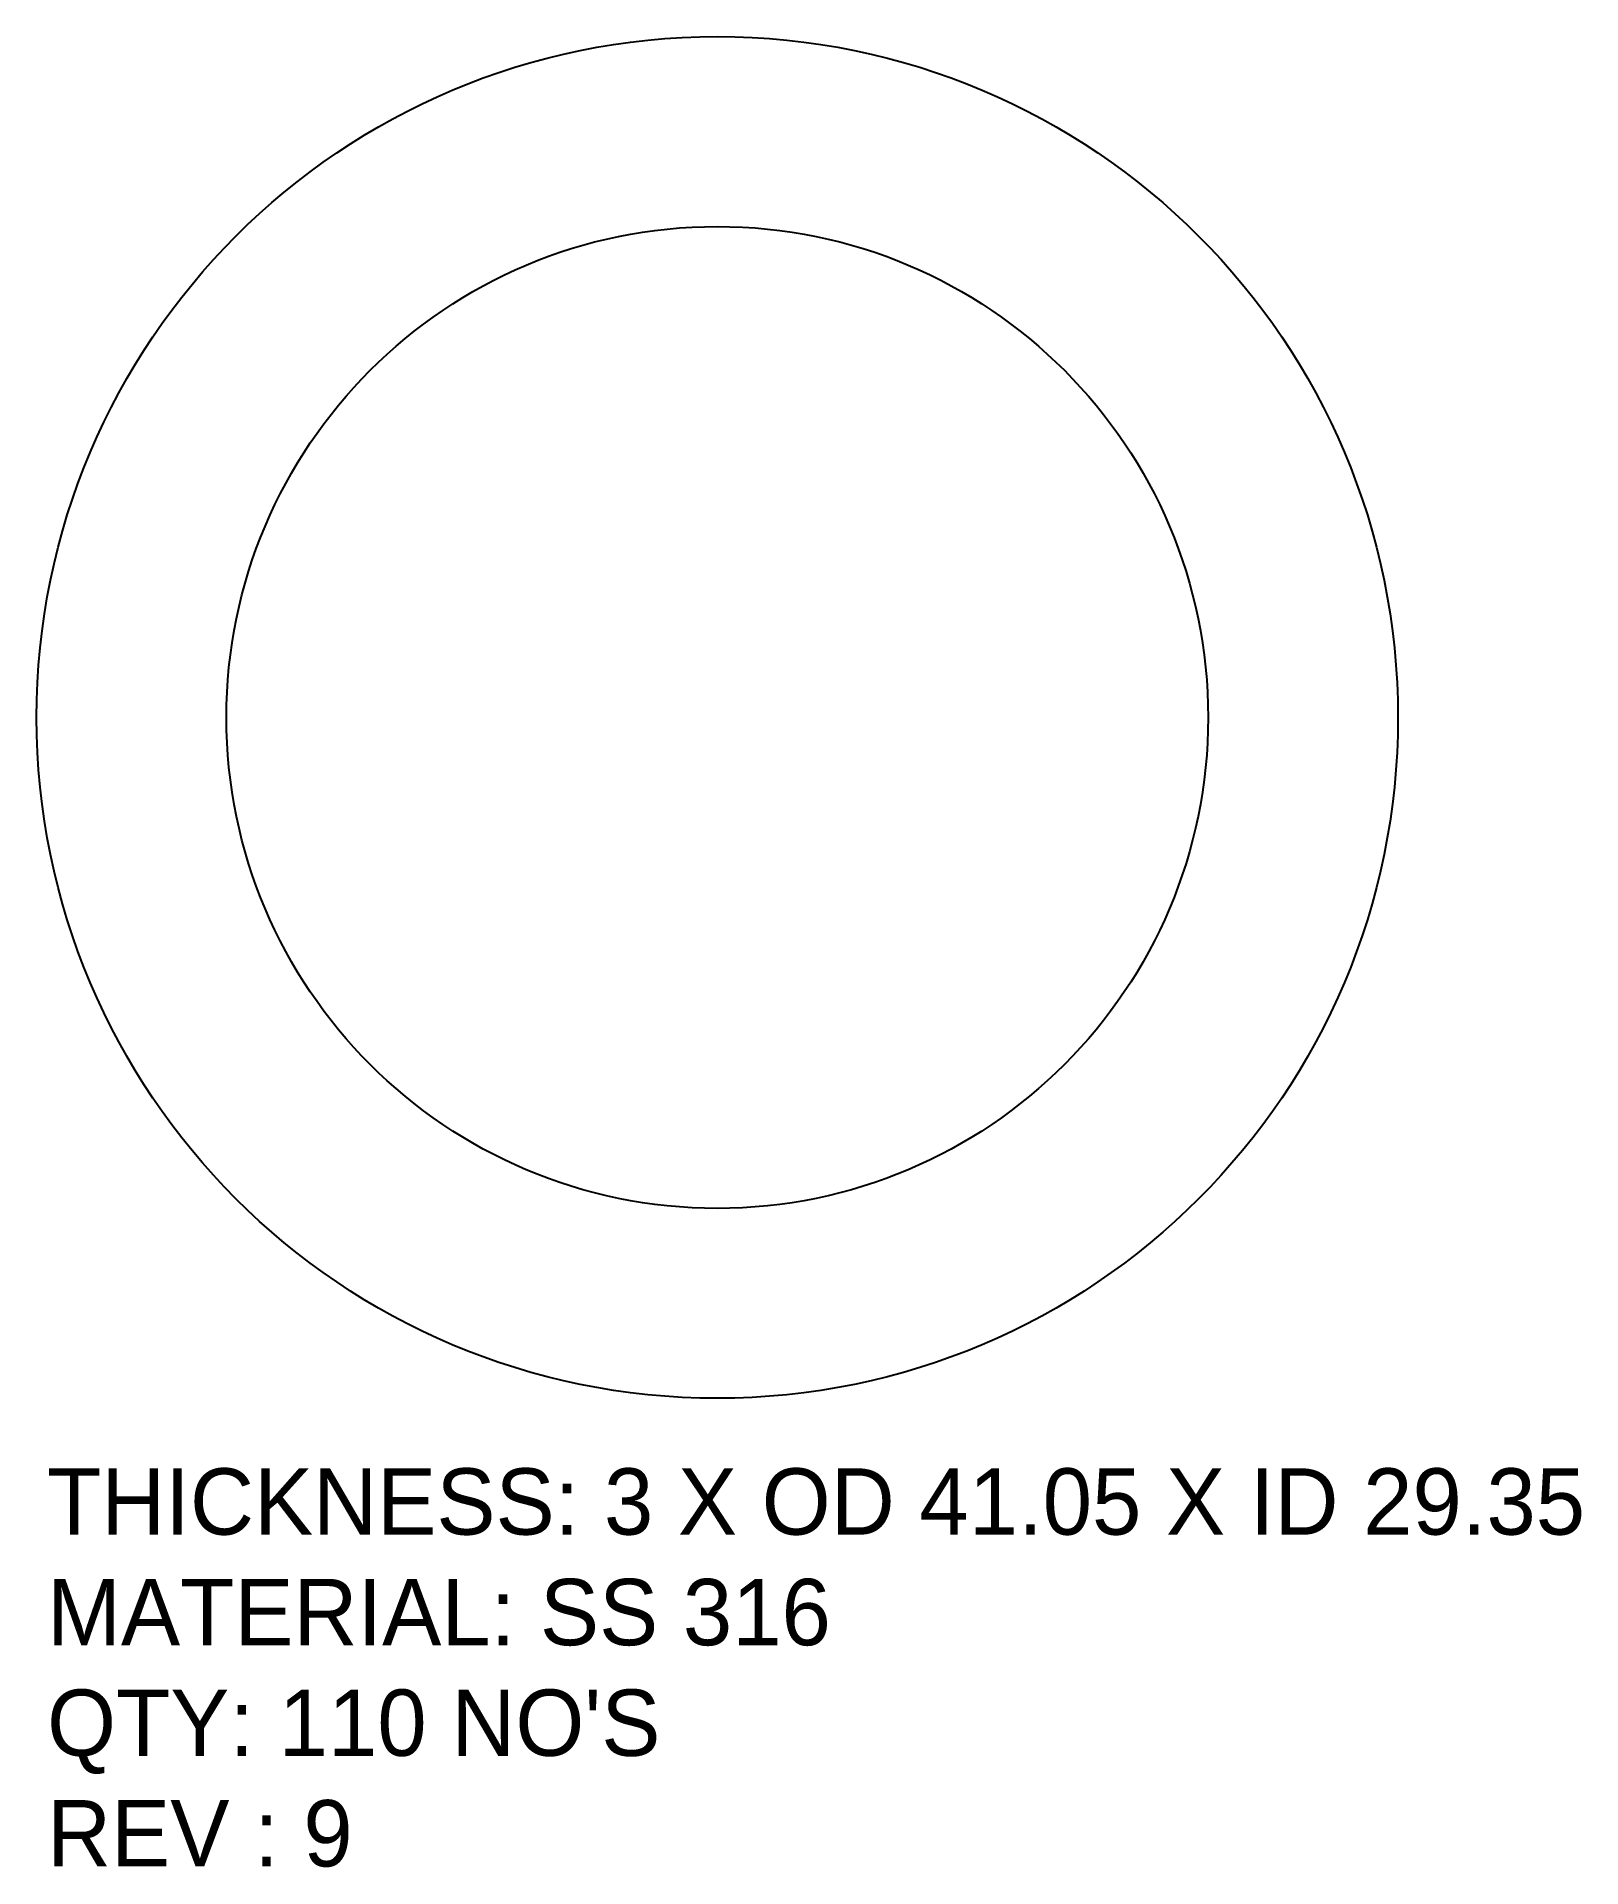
# Model space of a CAD drawing. Header units: inches. Extents: x 2305.8 to 2352.4, y 112.1 to 167.2.
import ezdxf

# ---------------------------------------------------------------- set-up
doc = ezdxf.new("R2010")
doc.units = ezdxf.units.IN
doc.header["$MEASUREMENT"] = 0
doc.layers.add('LaserCutting', color=3, linetype='Continuous')

msp = doc.modelspace()

# ---------------------------------------------------------------- linework, layer by layer
at = {"layer": 'LaserCutting'}
for radius in [20.525, 14.8]:
    msp.add_circle((2326.315, 146.719), radius, dxfattribs=at)

# ---------------------------------------------------------------- texts
at = {"layer": 'LaserCutting', "insert": (2306.106, 124.082), "char_height": 2, "width": 95.4064, "attachment_point": 1}
msp.add_mtext("{\\fCentury Gothic|b0|i0|c0|p18;THICKNESS: 3 X OD 41.05 X ID 29.35\\PMATERIAL: SS 316\\PQTY: 110 NO'S\\PREV : 9}", dxfattribs=at)

doc.saveas('drawing.dxf')
